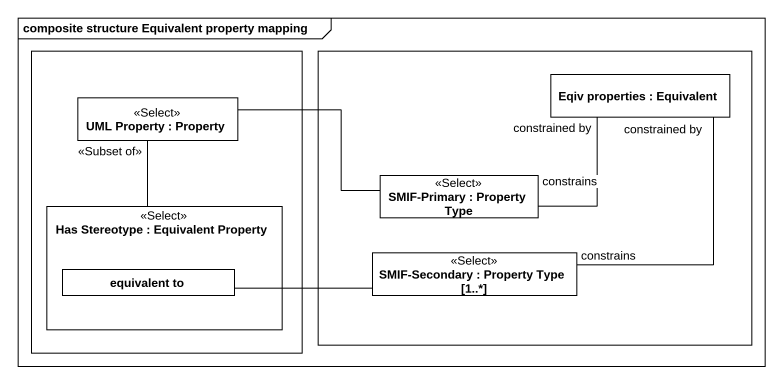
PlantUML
@startuml
mainframe composite structure Equivalent property mapping
rectangle " " as rectangle1 {
  rectangle "UML Property : Property" as UML_Property <<Select>>
  rectangle "Has Stereotype : Equivalent Property" as Has_Stereotype <<Select>> {
    rectangle "equivalent to" as equivalent_to
  }
}
rectangle " " as rectangle2 {
  rectangle "Eqiv properties : Equivalent" as Eqiv_properties
  rectangle "SMIF-Primary : Property Type" as SMIF_Primary <<Select>>
  rectangle "SMIF-Secondary : Property Type [1..*]" as SMIF_Secondary <<Select>>
}
UML_Property "<<Subset of>>" -- Has_Stereotype
UML_Property -right- SMIF_Primary
SMIF_Primary "constrains" -right- "constrained by" Eqiv_properties
equivalent_to -right- SMIF_Secondary
SMIF_Secondary "constrains" -up- "constrained by" Eqiv_properties
@enduml
